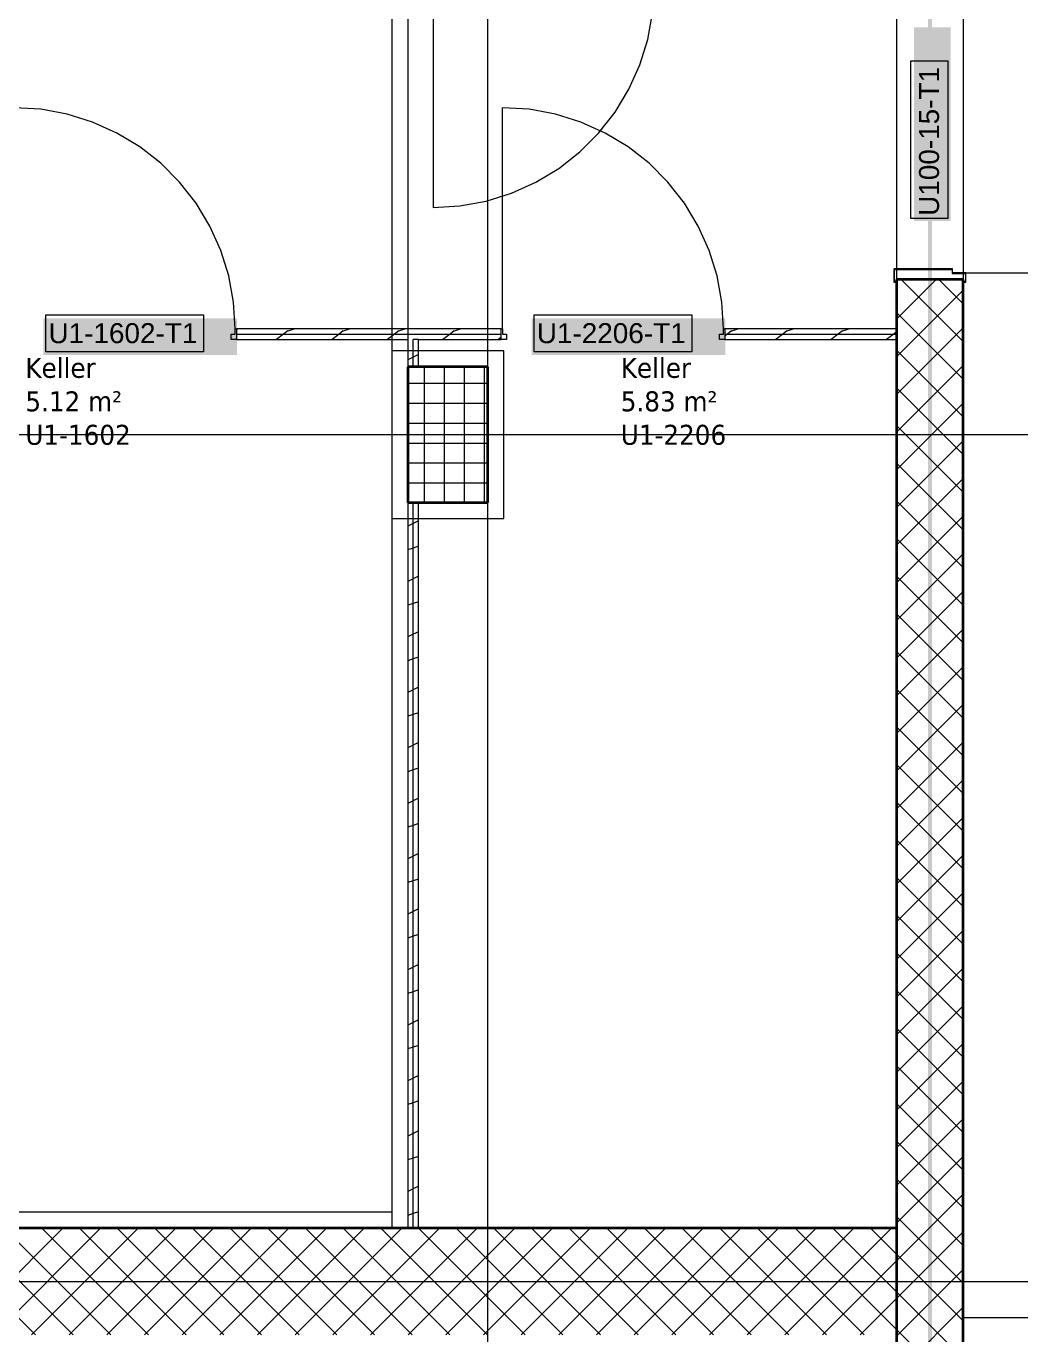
# Model space of a CAD drawing. Extents: x -1132 to 613, y -233 to 616.
# Drawn here: x -202.8 to -128.1, y 25 to 123.2 of the extents above; entities that cross this region are included whole.
import ezdxf
from ezdxf.lldxf.tags import DXFTag

# ---------------------------------------------------------------- set-up
doc = ezdxf.new("R2010")
doc.units = 0
doc.layers.get('0').update_dxf_attribs({"lineweight": 13})
for name, color, linetype, lineweight in [('A-AREA-____-IDEN', 7, 'Continuous', 5), ('A-DOOR-____-IDEN', 7, 'Continuous', 5), ('A-DOOR-____-OTLN', 7, 'Continuous', 9), ('A-DOOR-FRAM-MCUT', 7, 'Continuous', 9), ('A-DOOR-OPNG-OTLN', 7, 'Continuous', 9), ('A-FLOR-____-OTLN', 7, 'Continuous', 9), ('A-FLOR-____-OVHD', 7, 'Strichpunkt - Fein', 9), ('A-WALL-____-MCUT', 7, 'Continuous', 35), ('A-WALL-____-PATT', 7, 'Continuous', 35), ('A-WALL-FNSH-MCUT', 7, 'Continuous', 35), ('S-COLS-____-MCUT', 7, 'Continuous', 35), ('S-COLS-____-OTLN', 7, 'Continuous', 9), ('S-GRID-____-OTLN', 7, 'Continuous', 5)]:
    doc.layers.add(name, color=color, linetype=linetype, lineweight=lineweight)
doc.layers.add('EL01_WAN_Leitung_Potentialausgleich', color=1, linetype='fein_strichliert', lineweight=13, true_color=0xff0000)
doc.styles.get("Standard").update_dxf_attribs({"font": 'arial.ttf'})
tags = doc.linetypes.add('_Rasterlinie_', pattern=[0.375, 0.2, -0.05, 0.075, -0.05]).pattern_tags.tags
tags[10:11] = [DXFTag(74, 4), DXFTag(75, 0), DXFTag(340, '0'), DXFTag(46, 1.0), DXFTag(50, 0.0), DXFTag(44, 0.0), DXFTag(45, 0.0)]
tags[8:9] = [DXFTag(74, 4), DXFTag(75, 0), DXFTag(340, '0'), DXFTag(46, 1.0), DXFTag(50, 0.0), DXFTag(44, 0.0), DXFTag(45, 0.0)]
tags[6:7] = [DXFTag(74, 4), DXFTag(75, 0), DXFTag(340, '0'), DXFTag(46, 1.0), DXFTag(50, 0.0), DXFTag(44, 0.0), DXFTag(45, 0.0)]
tags[4:5] = [DXFTag(74, 4), DXFTag(75, 0), DXFTag(340, '0'), DXFTag(46, 1.0), DXFTag(50, 0.0), DXFTag(44, 0.0), DXFTag(45, 0.0)]
tags = doc.linetypes.add('fein_strichliert', pattern=[4, 1, -2, 1]).pattern_tags.tags
tags[8:9] = [DXFTag(74, 4), DXFTag(75, 0), DXFTag(340, '0'), DXFTag(46, 0.0), DXFTag(50, 0.0), DXFTag(44, 0.0), DXFTag(45, 0.0)]
tags[6:7] = [DXFTag(74, 4), DXFTag(75, 0), DXFTag(340, '0'), DXFTag(46, 0.0), DXFTag(50, 0.0), DXFTag(44, 0.0), DXFTag(45, 0.0)]
tags[4:5] = [DXFTag(74, 4), DXFTag(75, 0), DXFTag(340, '0'), DXFTag(46, 0.0), DXFTag(50, 0.0), DXFTag(44, 0.0), DXFTag(45, 0.0)]
tags = doc.linetypes.add('Grundrissdarstellung Sturz', pattern=[0.25, 0.15, -0.05, 0, -0.05]).pattern_tags.tags
tags[10:11] = [DXFTag(74, 4), DXFTag(75, 0), DXFTag(340, '0'), DXFTag(46, 1.0), DXFTag(50, 0.0), DXFTag(44, 0.0), DXFTag(45, 0.0)]
tags[8:9] = [DXFTag(74, 4), DXFTag(75, 0), DXFTag(340, '0'), DXFTag(46, 1.0), DXFTag(50, 0.0), DXFTag(44, 0.0), DXFTag(45, 0.0)]
tags[6:7] = [DXFTag(74, 4), DXFTag(75, 0), DXFTag(340, '0'), DXFTag(46, 1.0), DXFTag(50, 0.0), DXFTag(44, 0.0), DXFTag(45, 0.0)]
tags[4:5] = [DXFTag(74, 4), DXFTag(75, 0), DXFTag(340, '0'), DXFTag(46, 1.0), DXFTag(50, 0.0), DXFTag(44, 0.0), DXFTag(45, 0.0)]
tags = doc.linetypes.add('Strichpunkt - Fein', pattern=[0.2, 0.1, -0.05, 0, -0.05]).pattern_tags.tags
tags[10:11] = [DXFTag(74, 4), DXFTag(75, 0), DXFTag(340, '0'), DXFTag(46, 1.0), DXFTag(50, 0.0), DXFTag(44, 0.0), DXFTag(45, 0.0)]
tags[8:9] = [DXFTag(74, 4), DXFTag(75, 0), DXFTag(340, '0'), DXFTag(46, 1.0), DXFTag(50, 0.0), DXFTag(44, 0.0), DXFTag(45, 0.0)]
tags[6:7] = [DXFTag(74, 4), DXFTag(75, 0), DXFTag(340, '0'), DXFTag(46, 1.0), DXFTag(50, 0.0), DXFTag(44, 0.0), DXFTag(45, 0.0)]
tags[4:5] = [DXFTag(74, 4), DXFTag(75, 0), DXFTag(340, '0'), DXFTag(46, 1.0), DXFTag(50, 0.0), DXFTag(44, 0.0), DXFTag(45, 0.0)]

# ---------------------------------------------------------------- blocks, each defined once
blk = doc.blocks.new('Referenz-A0UJ2EK7XE', base_point=(-1124.077, -162.872))
at = {"layer": 'A-DOOR-____-IDEN', "color": 0, "linetype": 'Continuous', "ltscale": 0.13}
for p, q in [((-136.342, 108.807), (-136.342, 120.647)), ((-136.342, 120.647), (-133.562, 120.647)), ((-133.562, 120.647), (-133.562, 108.807)), ((-133.562, 108.807), (-136.342, 108.807)), ((-201.294, 101.565), (-189.454, 101.565)), ((-201.294, 98.785), (-201.294, 101.565)), ((-189.454, 101.565), (-189.454, 98.785)), ((-164.627, 101.565), (-152.787, 101.565)), ((-164.627, 98.785), (-164.627, 101.565)), ((-152.787, 101.565), (-152.787, 98.785)), ((-189.454, 98.785), (-201.294, 98.785)), ((-152.787, 98.785), (-164.627, 98.785))]:
    blk.add_line(p, q, dxfattribs=at)
at = {"layer": 'A-DOOR-____-IDEN', "color": 7, "linetype": 'Continuous', "ltscale": 0.13, "true_color": 0xffffff}
for points in [[(-136.099, 108.632), (-133.34, 108.632), (-136.099, 123.171)], [(-133.34, 108.632), (-136.099, 123.171), (-133.34, 123.171)], [(-201.469, 98.562), (-186.93, 98.562), (-201.469, 101.321)], [(-186.93, 98.562), (-201.469, 101.321), (-186.93, 101.321)], [(-164.802, 98.562), (-150.263, 98.562), (-164.802, 101.321)], [(-150.263, 98.562), (-164.802, 101.321), (-150.263, 101.321)]]:
    blk.add_solid(points, dxfattribs=at)
at = {"layer": 'A-DOOR-____-OTLN', "color": 0, "linetype": 'Grundrissdarstellung Sturz', "ltscale": 0.13}
for p, q in [((-137.406, 125.228), (-137.406, 104.228)), ((-132.406, 125.228), (-132.406, 104.228))]:
    blk.add_line(p, q, dxfattribs=at)
at = {"layer": 'A-DOOR-FRAM-MCUT', "color": 0, "linetype": 'Continuous', "ltscale": 0.13}
for p, q in [((-133.206, 105.028), (-137.606, 105.028)), ((-137.606, 105.028), (-137.606, 104.028)), ((-137.566, 104.068), (-137.566, 104.988)), ((-137.566, 104.988), (-133.246, 104.988)), ((-133.246, 104.988), (-133.246, 104.688)), ((-133.246, 104.688), (-132.246, 104.688)), ((-133.206, 104.728), (-133.206, 105.028)), ((-132.206, 104.728), (-133.206, 104.728)), ((-132.246, 104.688), (-132.246, 104.068)), ((-132.206, 104.028), (-132.206, 104.728)), ((-137.606, 104.028), (-137.406, 104.028)), ((-137.406, 104.068), (-137.566, 104.068)), ((-137.406, 104.028), (-137.406, 104.068)), ((-132.246, 104.068), (-132.406, 104.068)), ((-132.406, 104.068), (-132.406, 104.028)), ((-132.406, 104.028), (-132.206, 104.028)), ((-187.073, 100.128), (-187.073, 100.528)), ((-187.073, 100.528), (-186.973, 100.528)), ((-186.973, 100.528), (-186.973, 99.728)), ((-167.106, 99.728), (-167.106, 100.528)), ((-167.106, 100.528), (-167.006, 100.528)), ((-167.006, 100.528), (-167.006, 100.128)), ((-150.406, 100.128), (-150.406, 100.528)), ((-150.406, 100.528), (-150.306, 100.528)), ((-150.306, 100.528), (-150.306, 99.728)), ((-187.373, 100.128), (-187.073, 100.128)), ((-187.373, 99.728), (-187.373, 100.128)), ((-186.973, 99.728), (-187.373, 99.728)), ((-166.706, 99.728), (-167.106, 99.728)), ((-167.006, 100.128), (-166.706, 100.128)), ((-166.706, 100.128), (-166.706, 99.728)), ((-150.706, 100.128), (-150.406, 100.128)), ((-150.706, 99.728), (-150.706, 100.128)), ((-150.306, 99.728), (-150.706, 99.728))]:
    blk.add_line(p, q, dxfattribs=at)
at = {"layer": 'A-DOOR-OPNG-OTLN', "color": 0, "linetype": 'Continuous', "ltscale": 0.13}
for p, q in [((-172.206, 126.228), (-172.206, 109.628)), ((-156.088, 122.256), (-155.727, 124.227)), ((-156.685, 120.342), (-156.088, 122.256)), ((-157.508, 118.514), (-156.685, 120.342)), ((-158.545, 116.798), (-157.508, 118.514)), ((-201.672, 117.007), (-203.673, 117.128)), ((-199.7, 116.646), (-201.672, 117.007)), ((-167.006, 100.528), (-167.006, 117.128)), ((-165.005, 117.007), (-167.006, 117.128)), ((-163.033, 116.646), (-165.005, 117.007)), ((-197.786, 116.05), (-199.7, 116.646)), ((-195.958, 115.227), (-197.786, 116.05)), ((-161.12, 116.05), (-163.033, 116.646)), ((-159.292, 115.227), (-161.12, 116.05)), ((-159.781, 115.22), (-158.545, 116.798)), ((-194.243, 114.19), (-195.958, 115.227)), ((-161.198, 113.803), (-159.781, 115.22)), ((-157.576, 114.19), (-159.292, 115.227)), ((-192.665, 112.954), (-194.243, 114.19)), ((-155.998, 112.954), (-157.576, 114.19)), ((-162.776, 112.567), (-161.198, 113.803)), ((-191.247, 111.536), (-192.665, 112.954)), ((-164.492, 111.53), (-162.776, 112.567)), ((-154.581, 111.536), (-155.998, 112.954)), ((-190.011, 109.958), (-191.247, 111.536)), ((-166.32, 110.707), (-164.492, 111.53)), ((-153.345, 109.958), (-154.581, 111.536)), ((-170.205, 109.749), (-168.233, 110.111)), ((-168.233, 110.111), (-166.32, 110.707)), ((-188.974, 108.243), (-190.011, 109.958)), ((-172.206, 109.628), (-170.205, 109.749)), ((-152.308, 108.243), (-153.345, 109.958)), ((-188.151, 106.415), (-188.974, 108.243)), ((-151.485, 106.415), (-152.308, 108.243)), ((-187.555, 104.501), (-188.151, 106.415)), ((-150.888, 104.501), (-151.485, 106.415)), ((-187.194, 102.529), (-187.555, 104.501)), ((-150.527, 102.529), (-150.888, 104.501)), ((-132.206, 104.728), (-112.206, 104.728)), ((-187.073, 100.528), (-187.194, 102.529)), ((-150.406, 100.528), (-150.527, 102.529))]:
    blk.add_line(p, q, dxfattribs=at)
at = {"layer": 'A-FLOR-____-OTLN', "color": 0, "linetype": 'Continuous', "ltscale": 0.13}
blk.add_line((-132.406, 26.275), (-100.406, 26.275), dxfattribs=at)
at = {"layer": 'A-FLOR-____-OVHD', "color": 0, "linetype": 'Strichpunkt - Fein', "ltscale": 0.13}
for p, q in [((-175.306, 127.778), (-175.306, 32.978)), ((-174.106, 127.778), (-174.106, 97.278)), ((-166.906, 98.878), (-175.306, 98.878)), ((-175.306, 98.878), (-175.306, 86.278)), ((-166.906, 86.278), (-166.906, 98.878)), ((-174.106, 87.878), (-174.106, 32.978)), ((-175.306, 86.278), (-166.906, 86.278)), ((-175.306, 34.178), (-296.506, 34.178))]:
    blk.add_line(p, q, dxfattribs=at)
at = {"layer": 'A-WALL-____-MCUT', "color": 0, "linetype": 'Continuous', "ltscale": 0.35}
for p, q in [((-132.406, 104.228), (-137.406, 104.228)), ((-137.406, 104.228), (-137.406, -37.425)), ((-132.406, -37.425), (-132.406, 104.228)), ((-137.406, 32.978), (-205.173, 32.978))]:
    blk.add_line(p, q, dxfattribs=at)
at = {"layer": 'A-WALL-____-MCUT', "color": 0, "linetype": 'Continuous', "lineweight": 9, "ltscale": 0.13}
for p, q in [((-186.973, 100.128), (-167.106, 100.128)), ((-173.706, 97.678), (-173.706, 99.728)), ((-173.306, 99.728), (-173.706, 99.728)), ((-150.306, 100.128), (-137.406, 100.128)), ((-173.706, 32.978), (-173.706, 87.478))]:
    blk.add_line(p, q, dxfattribs=at)
at = {"layer": 'A-WALL-____-PATT', "color": 0, "linetype": 'Continuous', "lineweight": 9, "ltscale": 0.13}
for p, q in [((-137.406, 104.078), (-137.256, 104.228)), ((-137.406, 101.25), (-134.428, 104.228)), ((-132.406, 99.565), (-137.069, 104.228)), ((-132.406, 102.394), (-134.241, 104.228)), ((-137.406, 98.421), (-132.406, 103.421)), ((-132.406, 96.737), (-137.406, 101.737)), ((-186.768, 100.528), (-186.973, 100.46)), ((-183.128, 100.361), (-183.438, 100.128)), ((-182.603, 100.528), (-183.128, 100.353)), ((-178.962, 100.361), (-179.273, 100.128)), ((-178.438, 100.528), (-178.963, 100.353)), ((-174.797, 100.361), (-175.108, 100.128)), ((-174.274, 100.528), (-174.798, 100.354)), ((-170.632, 100.361), (-170.943, 100.128)), ((-170.109, 100.528), (-170.633, 100.354)), ((-149.805, 100.363), (-150.118, 100.128)), ((-149.286, 100.528), (-149.807, 100.354)), ((-145.64, 100.363), (-145.953, 100.128)), ((-145.121, 100.528), (-145.642, 100.354)), ((-141.475, 100.363), (-141.788, 100.128)), ((-140.956, 100.528), (-141.477, 100.355)), ((-137.406, 100.291), (-137.623, 100.128)), ((-137.406, 95.593), (-132.406, 100.593)), ((-183.438, 100.128), (-183.97, 99.729)), ((-179.273, 100.128), (-179.803, 99.73)), ((-175.108, 100.128), (-175.636, 99.732)), ((-170.943, 100.128), (-171.47, 99.733)), ((-167.106, 99.882), (-167.303, 99.734)), ((-150.118, 100.128), (-150.306, 99.987)), ((-145.953, 100.128), (-146.486, 99.728)), ((-141.788, 100.128), (-142.321, 99.728)), ((-137.623, 100.128), (-138.156, 99.728)), ((-173.706, 98.406), (-174.106, 98.206)), ((-173.306, 98.606), (-173.706, 98.406)), ((-132.406, 93.909), (-137.406, 98.909)), ((-137.406, 92.764), (-132.406, 97.764)), ((-132.406, 91.08), (-137.406, 96.08)), ((-137.406, 89.936), (-132.406, 94.936)), ((-132.406, 88.252), (-137.406, 93.252)), ((-137.406, 87.108), (-132.406, 92.108)), ((-132.406, 85.423), (-137.406, 90.423)), ((-137.406, 84.279), (-132.406, 89.279)), ((-132.406, 82.595), (-137.406, 87.595)), ((-173.706, 85.911), (-174.106, 85.711)), ((-173.306, 86.111), (-173.706, 85.911)), ((-137.406, 81.451), (-132.406, 86.451)), ((-132.406, 79.766), (-137.406, 84.766)), ((-173.706, 84.059), (-174.106, 83.925)), ((-173.306, 84.192), (-173.706, 84.059)), ((-137.406, 78.622), (-132.406, 83.622)), ((-173.706, 81.746), (-174.106, 81.546)), ((-173.306, 81.946), (-173.706, 81.746)), ((-132.406, 76.938), (-137.406, 81.938)), ((-137.406, 75.794), (-132.406, 80.794)), ((-173.706, 79.894), (-174.106, 79.761)), ((-173.306, 80.027), (-173.706, 79.894)), ((-132.406, 74.11), (-137.406, 79.11)), ((-173.306, 77.781), (-173.706, 77.581)), ((-137.406, 72.965), (-132.406, 77.965)), ((-173.706, 77.581), (-174.106, 77.381)), ((-173.706, 75.729), (-174.106, 75.596)), ((-173.306, 75.862), (-173.706, 75.729)), ((-132.406, 71.281), (-137.406, 76.281)), ((-137.406, 70.137), (-132.406, 75.137)), ((-173.706, 73.416), (-174.106, 73.216)), ((-173.306, 73.616), (-173.706, 73.416)), ((-132.406, 68.453), (-137.406, 73.453)), ((-137.406, 67.309), (-132.406, 72.309)), ((-173.706, 71.564), (-174.106, 71.431)), ((-173.306, 71.698), (-173.706, 71.564)), ((-132.406, 65.624), (-137.406, 70.624)), ((-173.706, 69.251), (-174.106, 69.051)), ((-173.306, 69.451), (-173.706, 69.251)), ((-137.406, 64.48), (-132.406, 69.48)), ((-173.706, 67.4), (-174.106, 67.266)), ((-173.306, 67.533), (-173.706, 67.4)), ((-132.406, 62.796), (-137.406, 67.796)), ((-137.406, 61.652), (-132.406, 66.652)), ((-173.706, 65.086), (-174.106, 64.886)), ((-173.306, 65.286), (-173.706, 65.086)), ((-132.406, 59.967), (-137.406, 64.967)), ((-173.706, 63.235), (-174.106, 63.102)), ((-173.306, 63.368), (-173.706, 63.235)), ((-137.406, 58.823), (-132.406, 63.823)), ((-132.406, 57.139), (-137.406, 62.139)), ((-173.306, 61.122), (-173.706, 60.922)), ((-137.406, 55.995), (-132.406, 60.995)), ((-173.706, 60.922), (-174.106, 60.722)), ((-173.706, 59.07), (-174.106, 58.937)), ((-173.306, 59.204), (-173.706, 59.07)), ((-132.406, 54.311), (-137.406, 59.311)), ((-137.406, 53.166), (-132.406, 58.166)), ((-173.706, 56.757), (-174.106, 56.557)), ((-173.306, 56.957), (-173.706, 56.757)), ((-132.406, 51.482), (-137.406, 56.482)), ((-173.306, 55.039), (-173.706, 54.906)), ((-137.406, 50.338), (-132.406, 55.338)), ((-173.706, 54.906), (-174.106, 54.772)), ((-132.406, 48.654), (-137.406, 53.654)), ((-173.706, 52.592), (-174.106, 52.392)), ((-173.306, 52.792), (-173.706, 52.592)), ((-137.406, 47.51), (-132.406, 52.51)), ((-173.706, 50.741), (-174.106, 50.607)), ((-173.306, 50.874), (-173.706, 50.741)), ((-132.406, 45.825), (-137.406, 50.825)), ((-137.406, 44.681), (-132.406, 49.681)), ((-173.706, 48.427), (-174.106, 48.227)), ((-173.306, 48.627), (-173.706, 48.427)), ((-132.406, 42.997), (-137.406, 47.997)), ((-173.706, 46.576), (-174.106, 46.443)), ((-173.306, 46.709), (-173.706, 46.576)), ((-137.406, 41.853), (-132.406, 46.853)), ((-173.706, 44.262), (-174.106, 44.062)), ((-173.306, 44.462), (-173.706, 44.262)), ((-132.406, 40.168), (-137.406, 45.168)), ((-137.406, 39.024), (-132.406, 44.024)), ((-173.706, 42.411), (-174.106, 42.278)), ((-173.306, 42.545), (-173.706, 42.411)), ((-132.406, 37.34), (-137.406, 42.34)), ((-173.306, 40.297), (-173.706, 40.097)), ((-137.406, 36.196), (-132.406, 41.196)), ((-173.706, 40.097), (-174.106, 39.897)), ((-132.406, 34.512), (-137.406, 39.512)), ((-173.306, 38.38), (-173.706, 38.247)), ((-137.406, 33.367), (-132.406, 38.367)), ((-173.706, 38.247), (-174.106, 38.113)), ((-132.406, 31.683), (-137.406, 36.683)), ((-173.706, 35.932), (-174.106, 35.732)), ((-173.306, 36.132), (-173.706, 35.932)), ((-137.406, 30.539), (-132.406, 35.539)), ((-173.706, 34.082), (-174.106, 33.949)), ((-173.306, 34.215), (-173.706, 34.082)), ((-132.53, 28.978), (-137.406, 33.855)), ((-202.069, 24.978), (-210.069, 32.978)), ((-208.021, 24.978), (-200.021, 32.978)), ((-199.24, 24.978), (-207.24, 32.978)), ((-205.192, 24.978), (-197.192, 32.978)), ((-196.412, 24.978), (-204.412, 32.978)), ((-202.364, 24.978), (-194.364, 32.978)), ((-193.583, 24.978), (-201.583, 32.978)), ((-199.535, 24.978), (-191.535, 32.978)), ((-190.755, 24.978), (-198.755, 32.978)), ((-196.707, 24.978), (-188.707, 32.978)), ((-187.927, 24.978), (-195.927, 32.978)), ((-193.879, 24.978), (-185.879, 32.978)), ((-185.098, 24.978), (-193.098, 32.978)), ((-191.05, 24.978), (-183.05, 32.978)), ((-182.27, 24.978), (-190.27, 32.978)), ((-188.222, 24.978), (-180.222, 32.978)), ((-179.441, 24.978), (-187.441, 32.978)), ((-185.393, 24.978), (-177.393, 32.978)), ((-176.613, 24.978), (-184.613, 32.978)), ((-182.565, 24.978), (-174.565, 32.978)), ((-173.784, 24.978), (-181.784, 32.978)), ((-179.736, 24.978), (-171.736, 32.978)), ((-170.956, 24.978), (-178.956, 32.978)), ((-176.908, 24.978), (-168.908, 32.978)), ((-168.128, 24.978), (-176.128, 32.978)), ((-174.08, 24.978), (-166.08, 32.978)), ((-165.299, 24.978), (-173.299, 32.978)), ((-171.251, 24.978), (-163.251, 32.978)), ((-162.471, 24.978), (-170.471, 32.978)), ((-168.423, 24.978), (-160.423, 32.978)), ((-159.642, 24.978), (-167.642, 32.978)), ((-165.594, 24.978), (-157.594, 32.978)), ((-156.814, 24.978), (-164.814, 32.978)), ((-162.766, 24.978), (-154.766, 32.978)), ((-153.985, 24.978), (-161.985, 32.978)), ((-159.937, 24.978), (-151.937, 32.978)), ((-151.157, 24.978), (-159.157, 32.978)), ((-157.109, 24.978), (-149.109, 32.978)), ((-148.329, 24.978), (-156.329, 32.978)), ((-154.281, 24.978), (-146.281, 32.978)), ((-145.5, 24.978), (-153.5, 32.978)), ((-151.452, 24.978), (-143.452, 32.978)), ((-142.672, 24.978), (-150.672, 32.978)), ((-148.624, 24.978), (-140.624, 32.978)), ((-139.843, 24.978), (-147.843, 32.978)), ((-145.795, 24.978), (-137.795, 32.978)), ((-137.406, 25.369), (-145.015, 32.978)), ((-137.406, 28.198), (-142.186, 32.978)), ((-137.406, 31.026), (-139.358, 32.978)), ((-136.138, 28.978), (-132.406, 32.711)), ((-142.967, 24.978), (-137.406, 30.539)), ((-135.358, 28.978), (-137.406, 31.026)), ((-133.31, 28.978), (-132.406, 29.882)), ((-137.406, 27.711), (-136.138, 28.978)), ((-137.406, 24.882), (-133.31, 28.978)), ((-132.406, 26.026), (-135.358, 28.978)), ((-132.406, 28.855), (-132.53, 28.978)), ((-140.138, 24.978), (-137.406, 27.711)), ((-132.406, 23.198), (-137.406, 28.198)), ((-137.406, 22.054), (-132.406, 27.054)), ((-132.406, 20.369), (-137.406, 25.369))]:
    blk.add_line(p, q, dxfattribs=at)
at = {"layer": 'A-WALL-FNSH-MCUT', "color": 0, "linetype": 'Continuous', "lineweight": 9, "ltscale": 0.13}
for p, q in [((-167.106, 100.528), (-186.973, 100.528)), ((-186.973, 100.528), (-186.973, 99.728)), ((-167.106, 99.728), (-167.106, 100.528)), ((-137.406, 100.528), (-150.306, 100.528)), ((-150.306, 100.528), (-150.306, 99.728)), ((-186.973, 99.728), (-174.106, 99.728)), ((-174.106, 99.728), (-174.106, 97.678)), ((-173.306, 99.728), (-167.106, 99.728)), ((-173.306, 97.678), (-173.306, 99.728)), ((-150.306, 99.728), (-137.406, 99.728)), ((-174.106, 97.678), (-173.306, 97.678)), ((-174.106, 87.478), (-174.106, 32.978)), ((-173.306, 87.478), (-174.106, 87.478)), ((-173.306, 32.978), (-173.306, 87.478))]:
    blk.add_line(p, q, dxfattribs=at)
at = {"layer": 'S-COLS-____-MCUT', "color": 0, "linetype": 'Continuous', "ltscale": 0.35}
for p, q in [((-168.106, 97.678), (-174.106, 97.678)), ((-174.106, 97.678), (-174.106, 87.478)), ((-168.106, 87.478), (-168.106, 97.678)), ((-174.106, 87.478), (-168.106, 87.478))]:
    blk.add_line(p, q, dxfattribs=at)
at = {"layer": 'S-COLS-____-OTLN', "color": 0, "linetype": 'Continuous', "ltscale": 0.13}
for p, q in [((-172.846, 87.478), (-172.846, 97.678)), ((-171.346, 87.478), (-171.346, 97.678)), ((-169.846, 87.478), (-169.846, 97.678)), ((-168.346, 87.478), (-168.346, 97.678)), ((-174.106, 96.447), (-168.106, 96.447)), ((-174.106, 94.947), (-168.106, 94.947)), ((-174.106, 93.447), (-168.106, 93.447)), ((-174.106, 91.947), (-168.106, 91.947)), ((-174.106, 90.447), (-168.106, 90.447)), ((-174.106, 88.947), (-168.106, 88.947))]:
    blk.add_line(p, q, dxfattribs=at)
at = {"layer": 'S-GRID-____-OTLN', "color": 0, "linetype": '_Rasterlinie_', "ltscale": 0.13}
for p, q in [((-168.106, -159.103), (-168.106, 420.644)), ((-1115.804, 92.578), (95.185, 92.578)), ((-1115.804, 28.978), (95.185, 28.978))]:
    blk.add_line(p, q, dxfattribs=at)
at = {"layer": 'A-AREA-____-IDEN', "color": 0, "linetype": 'Continuous', "ltscale": 0.13, "char_height": 1.5, "attachment_point": 1}
for s, insert in [('{\\W0.9;\\fVerdana;Keller}', (-202.829, 98.342)), ('{\\W0.9;\\fVerdana;Keller}', (-158.122, 98.342)), ('{\\W0.9;\\fVerdana;5.12 m²}', (-202.829, 95.828)), ('{\\W0.9;\\fVerdana;5.83 m²}', (-158.122, 95.828)), ('{\\W0.9;\\fVerdana;U1-1602}', (-202.829, 93.315)), ('{\\W0.9;\\fVerdana;U1-2206}', (-158.122, 93.315))]:
    blk.add_mtext(s, dxfattribs=dict(at, insert=insert))
at = {"layer": 'A-DOOR-____-IDEN', "color": 0, "linetype": 'Continuous', "ltscale": 0.13, "insert": (-135.724, 109.007), "char_height": 1.5, "attachment_point": 1, "rotation": 90}
blk.add_mtext('{\\fArial;U100-15-T1}', dxfattribs=at)
at = {"layer": 'A-DOOR-____-IDEN', "color": 0, "linetype": 'Continuous', "ltscale": 0.13, "char_height": 1.5, "attachment_point": 1}
for s, insert in [('{\\fArial;U1-1602-T1}', (-201.094, 100.946)), ('{\\fArial;U1-2206-T1}', (-164.427, 100.946))]:
    blk.add_mtext(s, dxfattribs=dict(at, insert=insert))

msp = doc.modelspace()

# ---------------------------------------------------------------- linework, layer by layer
at = {"layer": 'EL01_WAN_Leitung_Potentialausgleich', "linetype": 'ByBlock', "ltscale": 0.13}
for points in [[(-135.054, -159.103), (-134.754, -159.103), (-135.054, 512.978)], [(-134.754, -159.103), (-135.054, 512.978), (-134.754, 512.978)]]:
    msp.add_solid(points, dxfattribs=at)

# ---------------------------------------------------------------- block references
at = {"color": 9, "lineweight": 25, "ltscale": 0.25, "true_color": 0xc0c0c0}
msp.add_blockref('Referenz-A0UJ2EK7XE', (-1124.077, -162.872), dxfattribs=at)

doc.saveas('drawing.dxf')
